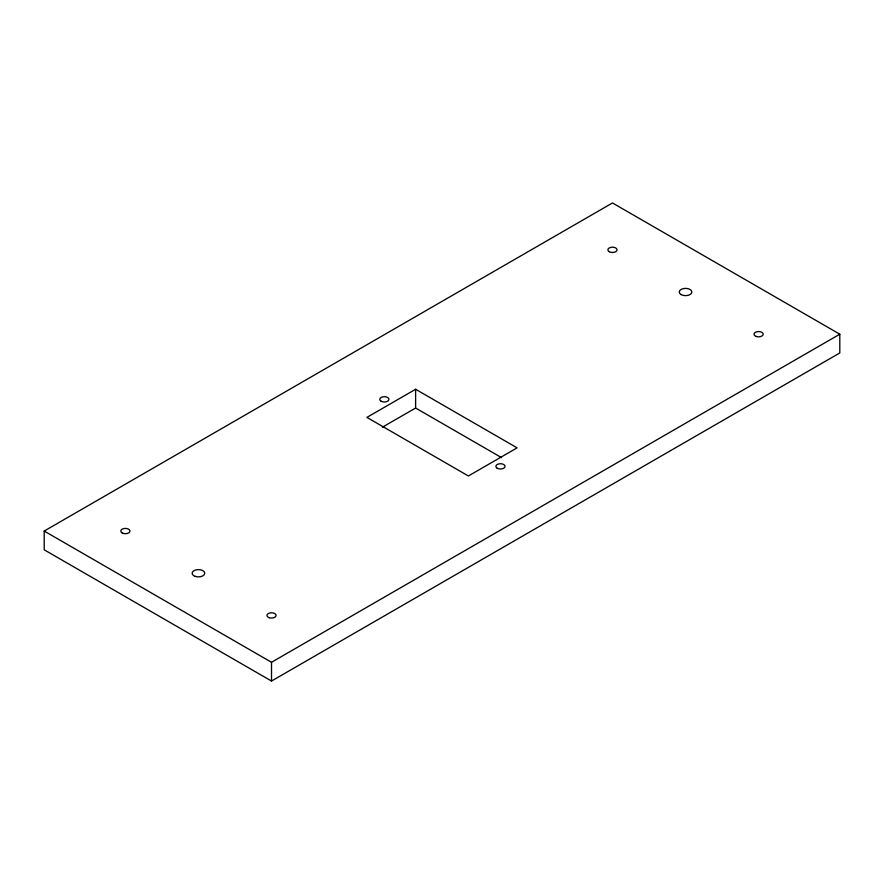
<?xml version="1.0" encoding="UTF-8"?>
<svg xmlns="http://www.w3.org/2000/svg" width="884" height="884" viewBox="0 0 884 884"><rect width="100%" height="100%" fill="white"/><g stroke="black" fill="none" stroke-linecap="round" stroke-linejoin="round"><path stroke-width="1.33" d="M44.2 531.052L612.49 202.955L839.8 334.196L839.8 352.948L271.51 681.045L44.2 549.804L44.2 531.052L271.51 662.293L839.8 334.196M415.613 389.269L366.904 417.392L468.387 475.979L517.096 447.856L415.613 389.269L415.613 408.021L501.571 457.647M382.352 427.226L415.613 408.021M271.51 662.293L271.51 681.045M195.287 576.401A6.31 3.646 0 0 0 204.768 573.241A6.31 3.646 0 0 0 195.287 570.081A6.31 3.646 0 0 0 195.287 576.401M681.089 294.593A6.31 3.646 0 0 0 691.653 292.958A6.31 3.646 0 0 0 683.918 288.493A6.31 3.646 0 0 0 681.089 294.593M269.222 617.717A4.597 2.652 0 0 0 276.106 615.419A4.597 2.652 0 0 0 269.222 613.131A4.597 2.652 0 0 0 269.222 617.717M122.136 532.93A4.597 2.652 0 0 0 129.815 531.737A4.597 2.652 0 0 0 124.191 528.488A4.597 2.652 0 0 0 122.136 532.93M609.242 251.708A4.597 2.652 0 0 0 616.921 250.515A4.597 2.652 0 0 0 611.297 247.266A4.597 2.652 0 0 0 609.242 251.708M756.317 336.495A4.597 2.652 0 0 0 763.212 334.196A4.597 2.652 0 0 0 756.317 331.898A4.597 2.652 0 0 0 756.317 336.495M381.114 401.226A4.597 2.652 0 0 0 388.794 400.032A4.597 2.652 0 0 0 383.17 396.783A4.597 2.652 0 0 0 381.114 401.226M497.206 468.244A4.597 2.652 0 0 0 504.886 467.061A4.597 2.652 0 0 0 499.261 463.813A4.597 2.652 0 0 0 497.206 468.244"/></g></svg>
